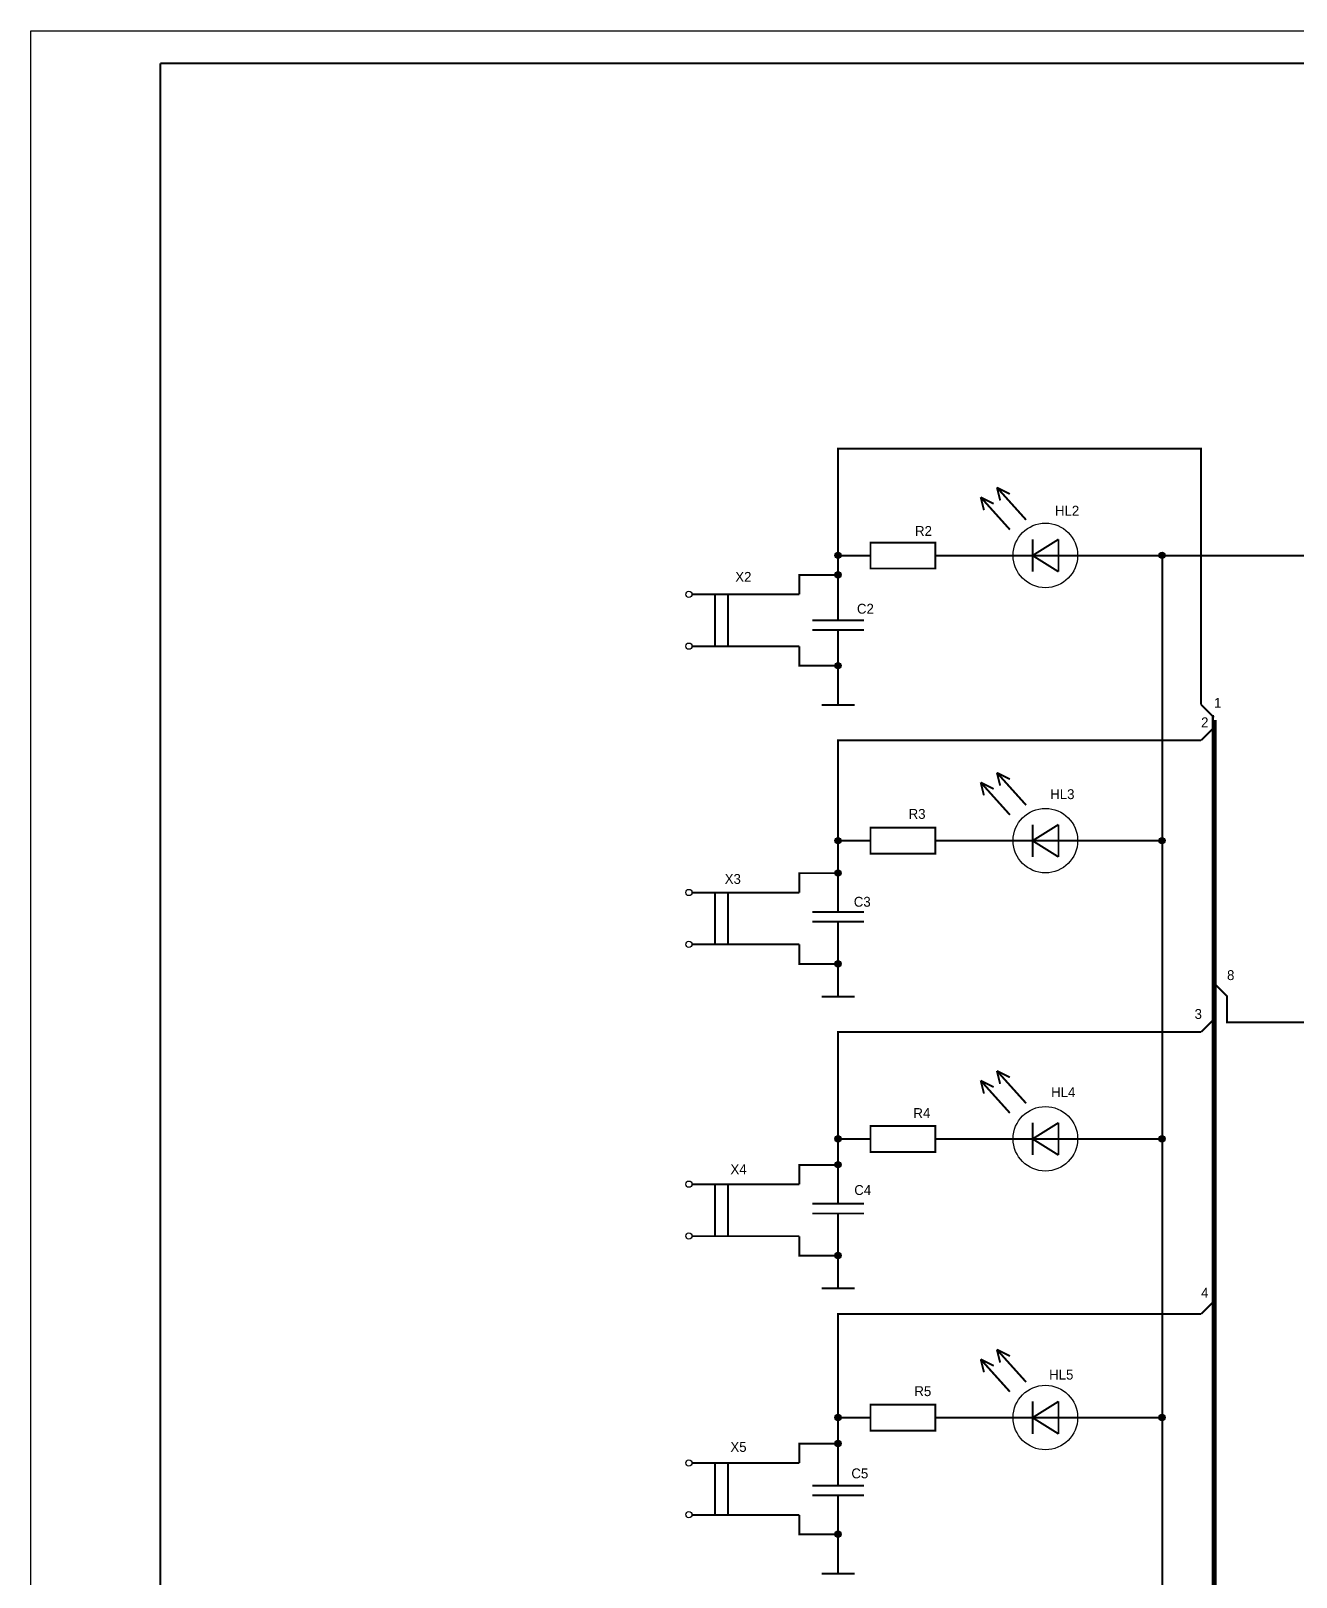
# Model space of a CAD drawing. Header units: millimetres. Extents: x 0 to 1291, y 0 to 606.
# Drawn here: x 871.5 to 1066.6, y 367.8 to 606.3 of the extents above; entities that cross this region are included whole.
import ezdxf

# ---------------------------------------------------------------- set-up
doc = ezdxf.new("R2010")
doc.units = ezdxf.units.MM
doc.layers.add('KONTUR', color=7, linetype='Continuous')
doc.layers.add('Sheet', color=255, linetype='Continuous')
doc.layers.add('Основная', color=7, linetype='Continuous', lineweight=40)

msp = doc.modelspace()

# ---------------------------------------------------------------- linework, layer by layer
at = {"layer": 'KONTUR'}
for p, q in [((871.4663552257648, 9.275315450470288), (871.4663552257648, 606.2753154504702)), ((871.4663552257648, 606.2753154504702), (1291.466355225764, 606.2753154504702))]:
    msp.add_line(p, q, dxfattribs=at)
at = {"layer": 'Sheet'}
for points, const_width in [([(1051.987277866885, 502.3447593769257), (1051.987277866885, 541.8448099169258), (995.9872679468849, 541.8448099169258), (995.9872679468849, 520.3447690969258)], 0.29972), ([(1022.487270826885, 529.3447637969257), (1017.987279826885, 534.3447537969257)], 0.29972), ([(1017.987279826885, 534.3447537969257), (1018.487278826885, 532.3447577969257), (1018.487278826885, 532.3447577969257)], 0.29972), ([(1017.987279826885, 534.3447537969257), (1019.987275826885, 533.3447557969257)], 0.29972), ([(1024.987265826885, 530.8447607969257), (1020.487274826885, 535.8447507969257)], 0.29972), ([(1020.487274826885, 535.8447507969257), (1020.987273826885, 533.8447547969257), (1020.987273826885, 533.8447547969257)], 0.29972), ([(1020.487274826885, 535.8447507969257), (1022.487270826885, 534.8447527969257)], 0.29972), ([(1010.987276046885, 527.3447728769257), (1000.987270646885, 527.3447728769257), (1000.987270646885, 523.3447707169257), (1010.987276046885, 523.3447707169257), (1010.987276046885, 527.3447728769257)], 0.29972), ([(1025.987263826885, 527.8447667969257), (1025.987263826885, 522.8447767969258)], 0.29972), ([(1025.987263826885, 525.3447717969258), (1029.987255826885, 527.8447667969257), (1029.987255826885, 527.8447667969257)], 0.29972), ([(1029.987255826885, 522.8447767969258), (1029.987255826885, 527.8447667969257)], 0.29972), ([(1000.987268106885, 525.3447717969258), (995.9872679468849, 525.3447717969258)], 0.29972), ([(1010.987278586885, 525.3447717969258), (1015.987278746885, 525.3447717969258)], 0.29972), ([(1015.987278746885, 525.3447717969258), (1017.987279826885, 525.3447717969258)], 0.29972), ([(1022.987279986885, 525.3447717969258), (1017.987279826885, 525.3447717969258)], 0.29972), ([(1025.987263826885, 525.3447717969258), (1022.987269826885, 525.3447717969258)], 0.29972), ([(1029.987255826885, 525.3447717969258), (1025.987263826885, 525.3447717969258)], 0.29972), ([(1025.987263826885, 525.3447717969258), (1029.987255826885, 522.8447767969258), (1029.987255826885, 522.8447767969258)], 0.29972), ([(1029.987255826885, 525.3447717969258), (1032.987249826885, 525.3447717969258)], 0.29972), ([(1032.987239666885, 525.3447717969258), (1037.987239826885, 525.3447717969258)], 0.29972), ([(1037.987239826885, 525.3447717969258), (1045.987294946885, 525.3447717969258)], 0.29972), ([(1045.987294946885, 525.3447717969258), (1045.987294946885, 480.3447474969257)], 0.29972), ([(1045.987294946885, 525.3447717969258), (1119.987334906885, 525.3447717969258)], 0.29972), ([(989.987264706885, 519.3447482369257), (989.987264706885, 522.3447498569258), (995.9872679468849, 522.3447498569258)], 0.29972), ([(995.9872679468849, 515.3447689369257), (995.9872679468849, 520.3447690969258)], 0.29972), ([(973.487297706885, 519.3447482369257), (984.987274706885, 519.3447482369257)], 0.29972), ([(976.987290706885, 519.3447482369257), (976.987290706885, 511.3447642369258)], 0.29972), ([(978.987286706885, 511.3447642369258), (978.987286706885, 519.3447482369257)], 0.29972), ([(984.987264546885, 519.3447482369257), (989.987264706885, 519.3447482369257)], 0.29972), ([(999.9872599468849, 515.3447790969258), (991.9872759468849, 515.3447790969258)], 0.29972), ([(999.9872599468849, 513.8447820969257), (991.9872759468849, 513.8447820969257)], 0.29972), ([(995.9872679468849, 513.8447922569258), (995.9872679468849, 508.8447920969257)], 0.29972), ([(973.487297706885, 511.3447642369258), (984.987274706885, 511.3447642369258)], 0.29972), ([(984.987264546885, 511.3447642369258), (989.987264706885, 511.3447642369258)], 0.29972), ([(989.987264706885, 511.3447642369258), (989.987264706885, 508.3447422969257), (995.9872679468849, 508.3447422969257)], 0.29972), ([(995.9872679468849, 508.8447920969257), (995.9872679468849, 506.3447615369257)], 0.29972), ([(995.9872679468849, 506.3447615369257), (995.9872679468849, 502.2807615369258)], 0.29972), ([(993.447267946885, 502.2807615369258), (998.527267946885, 502.2807615369258)], 0.29972), ([(1053.987278946885, 500.3447582969257), (1051.987277866885, 502.3447593769257)], 0.29972), ([(1051.987277866885, 496.8447856169257), (1053.987278946885, 498.8447866969257)], 0.29972), ([(1053.987278946885, 230.3446658369257), (1053.987278946885, 500.3447582969257), (1053.987299266885, 500.3447582969257)], 0.7493), ([(995.9872679468849, 475.3447447969257), (995.9872679468849, 496.8447856169257), (1051.987277866885, 496.8447856169257)], 0.29972), ([(1024.987265826885, 486.8447370369257), (1020.487274826885, 491.8447270369257)], 0.29972), ([(1020.487274826885, 491.8447270369257), (1020.987273826885, 489.8447310369257), (1020.987273826885, 489.8447310369257)], 0.29972), ([(1020.487274826885, 491.8447270369257), (1022.487270826885, 490.8447290369257)], 0.29972), ([(1022.487270826885, 485.3447400369257), (1017.987279826885, 490.3447300369257)], 0.29972), ([(1017.987279826885, 490.3447300369257), (1018.487278826885, 488.3447340369257), (1018.487278826885, 488.3447340369257)], 0.29972), ([(1017.987279826885, 490.3447300369257), (1019.987275826885, 489.3447320369257)], 0.29972), ([(1010.987276046885, 483.3447491169258), (1000.987270646885, 483.3447491169258), (1000.987270646885, 479.3447469569257), (1010.987276046885, 479.3447469569257), (1010.987276046885, 483.3447491169258)], 0.29972), ([(1025.987263826885, 483.8447430369257), (1025.987263826885, 478.8447530369257)], 0.29972), ([(1025.987263826885, 481.3447480369258), (1029.987255826885, 483.8447430369257), (1029.987255826885, 483.8447430369257)], 0.29972), ([(1029.987255826885, 478.8447530369257), (1029.987255826885, 483.8447430369257)], 0.29972), ([(1000.987268106885, 481.3447480369258), (995.9872679468849, 481.3447480369258)], 0.29972), ([(1010.987278586885, 481.3447480369258), (1015.987278746885, 481.3447480369258)], 0.29972), ([(1015.987278746885, 481.3447480369258), (1017.987279826885, 481.3447480369258)], 0.29972), ([(1022.987279986885, 481.3447480369258), (1017.987279826885, 481.3447480369258)], 0.29972), ([(1025.987263826885, 481.3447480369258), (1022.987269826885, 481.3447480369258)], 0.29972), ([(1029.987255826885, 481.3447480369258), (1025.987263826885, 481.3447480369258)], 0.29972), ([(1025.987263826885, 481.3447480369258), (1029.987255826885, 478.8447530369257), (1029.987255826885, 478.8447530369257)], 0.29972), ([(1029.987255826885, 481.3447480369258), (1032.987249826885, 481.3447480369258)], 0.29972), ([(1032.987239666885, 481.3447480369258), (1037.987239826885, 481.3447480369258)], 0.29972), ([(1037.987239826885, 481.3447480369258), (1045.987294946885, 481.3447480369258)], 0.29972), ([(1045.987294946885, 480.3447474969257), (1045.987294946885, 435.3447231969257)], 0.29972), ([(989.987264706885, 473.3447233969258), (989.987264706885, 476.3447250169257), (995.9872679468849, 476.3447250169257)], 0.29972), ([(995.9872679468849, 470.3447446369257), (995.9872679468849, 475.3447447969257)], 0.29972), ([(973.487297706885, 473.3447233969258), (984.987274706885, 473.3447233969258)], 0.29972), ([(976.987290706885, 473.3447233969258), (976.987290706885, 465.3447393969257)], 0.29972), ([(978.987286706885, 465.3447393969257), (978.987286706885, 473.3447233969258)], 0.29972), ([(984.987264546885, 473.3447233969258), (989.987264706885, 473.3447233969258)], 0.29972), ([(999.9872599468849, 470.3447547969257), (991.9872759468849, 470.3447547969257)], 0.29972), ([(999.9872599468849, 468.8447577969257), (991.9872759468849, 468.8447577969257)], 0.29972), ([(995.9872679468849, 468.8447679569258), (995.9872679468849, 463.8447677969257)], 0.29972), ([(973.487297706885, 465.3447393969257), (984.987274706885, 465.3447393969257)], 0.29972), ([(984.987264546885, 465.3447393969257), (989.987264706885, 465.3447393969257)], 0.29972), ([(989.987264706885, 465.3447393969257), (989.987264706885, 462.3447174569257), (995.9872679468849, 462.3447174569257)], 0.29972), ([(995.9872679468849, 463.8447677969257), (995.9872679468849, 461.3447372369257)], 0.29972), ([(995.9872679468849, 461.3447372369257), (995.9872679468849, 457.2807372369257)], 0.29972), ([(1053.987278946885, 459.3447361569257), (1055.987280026885, 457.3447350769258)], 0.29972), ([(993.447267946885, 457.2807372369257), (998.527267946885, 457.2807372369257)], 0.29972), ([(1055.987280026885, 457.3447350769258), (1055.987300346885, 457.3447147569257), (1055.987300346885, 453.3447329169258), (1084.987356646885, 453.3447329169258), (1084.987356646885, 442.3447676169257)], 0.29972), ([(1051.987277866885, 451.8447613169257), (1053.987278946885, 453.8447623969257)], 0.29972), ([(995.9872679468849, 430.3447204969257), (995.9872679468849, 451.8447613169257), (1051.987277866885, 451.8447613169257)], 0.29972), ([(1022.487270826885, 439.3447151969257), (1017.987279826885, 444.3447051969258)], 0.29972), ([(1017.987279826885, 444.3447051969258), (1018.487278826885, 442.3447091969257), (1018.487278826885, 442.3447091969257)], 0.29972), ([(1017.987279826885, 444.3447051969258), (1019.987275826885, 443.3447071969258)], 0.29972), ([(1024.987265826885, 440.8447121969257), (1020.487274826885, 445.8447021969257)], 0.29972), ([(1020.487274826885, 445.8447021969257), (1020.987273826885, 443.8447061969258), (1020.987273826885, 443.8447061969258)], 0.29972), ([(1020.487274826885, 445.8447021969257), (1022.487270826885, 444.8447041969258)], 0.29972), ([(1010.987276046885, 437.3447242769257), (1000.987270646885, 437.3447242769257), (1000.987270646885, 433.3447221169257), (1010.987276046885, 433.3447221169257), (1010.987276046885, 437.3447242769257)], 0.29972), ([(1025.987263826885, 437.8447181969257), (1025.987263826885, 432.8447281969258)], 0.29972), ([(1025.987263826885, 435.3447231969257), (1029.987255826885, 437.8447181969257), (1029.987255826885, 437.8447181969257)], 0.29972), ([(1029.987255826885, 432.8447281969258), (1029.987255826885, 437.8447181969257)], 0.29972), ([(1000.987268106885, 435.3447231969257), (995.9872679468849, 435.3447231969257)], 0.29972), ([(1010.987278586885, 435.3447231969257), (1015.987278746885, 435.3447231969257)], 0.29972), ([(1015.987278746885, 435.3447231969257), (1017.987279826885, 435.3447231969257)], 0.29972), ([(1022.987279986885, 435.3447231969257), (1017.987279826885, 435.3447231969257)], 0.29972), ([(1025.987263826885, 435.3447231969257), (1022.987269826885, 435.3447231969257)], 0.29972), ([(1029.987255826885, 435.3447231969257), (1025.987263826885, 435.3447231969257)], 0.29972), ([(1025.987263826885, 435.3447231969257), (1029.987255826885, 432.8447281969258), (1029.987255826885, 432.8447281969258)], 0.29972), ([(1029.987255826885, 435.3447231969257), (1032.987249826885, 435.3447231969257)], 0.29972), ([(1032.987239666885, 435.3447231969257), (1037.987239826885, 435.3447231969257)], 0.29972), ([(1045.987294946885, 435.3447231969257), (1037.987239826885, 435.3447231969257)], 0.29972), ([(1045.987294946885, 391.8446704969257), (1045.987294946885, 435.3447231969257)], 0.29972), ([(989.987264706885, 428.3447194169257), (989.987264706885, 431.3447210369258), (995.9872679468849, 431.3447210369258)], 0.29972), ([(995.9872679468849, 425.3447203369257), (995.9872679468849, 430.3447204969257)], 0.29972), ([(973.487297706885, 428.3447194169257), (984.987274706885, 428.3447194169257)], 0.29972), ([(976.987290706885, 428.3447194169257), (976.987290706885, 420.3447354169257)], 0.29972), ([(978.987286706885, 420.3447354169257), (978.987286706885, 428.3447194169257)], 0.29972), ([(984.987264546885, 428.3447194169257), (989.987264706885, 428.3447194169257)], 0.29972), ([(999.9872599468849, 425.3447304969258), (991.9872759468849, 425.3447304969258)], 0.29972), ([(999.9872599468849, 423.8447334969258), (991.9872759468849, 423.8447334969258)], 0.29972), ([(995.9872679468849, 423.8447436569257), (995.9872679468849, 418.8447434969257)], 0.29972), ([(973.487297706885, 420.3447354169257), (984.987274706885, 420.3447354169257)], 0.29972), ([(984.987264546885, 420.3447354169257), (989.987264706885, 420.3447354169257)], 0.29972), ([(989.987264706885, 420.3447354169257), (989.987264706885, 417.3447134769257), (995.9872679468849, 417.3447134769257)], 0.29972), ([(995.9872679468849, 418.8447434969257), (995.9872679468849, 416.3447129369258)], 0.29972), ([(995.9872679468849, 416.3447129369258), (995.9872679468849, 412.2807129369257)], 0.29972), ([(993.447267946885, 412.2807129369257), (998.527267946885, 412.2807129369257)], 0.29972), ([(1051.987277866885, 408.3447086169257), (1053.987278946885, 410.3447096969257)], 0.29972), ([(995.9872679468849, 386.8446677969258), (995.9872679468849, 408.3447086169257), (1051.987277866885, 408.3447086169257)], 0.29972), ([(1022.487270826885, 396.3446919769257), (1017.987279826885, 401.3446819769258)], 0.29972), ([(1017.987279826885, 401.3446819769258), (1018.487278826885, 399.3446859769257), (1018.487278826885, 399.3446859769257)], 0.29972), ([(1017.987279826885, 401.3446819769258), (1019.987275826885, 400.3446839769258)], 0.29972), ([(1024.987265826885, 397.8446889769257), (1020.487274826885, 402.8446789769258)], 0.29972), ([(1020.487274826885, 402.8446789769258), (1020.987273826885, 400.8446829769258), (1020.987273826885, 400.8446829769258)], 0.29972), ([(1020.487274826885, 402.8446789769258), (1022.487270826885, 401.8446809769258)], 0.29972), ([(1010.987276046885, 394.3447010569257), (1000.987270646885, 394.3447010569257), (1000.987270646885, 390.3446988969258), (1010.987276046885, 390.3446988969258), (1010.987276046885, 394.3447010569257)], 0.29972), ([(1025.987263826885, 394.8446949769257), (1025.987263826885, 389.8447049769258)], 0.29972), ([(1025.987263826885, 392.3446999769257), (1029.987255826885, 394.8446949769257), (1029.987255826885, 394.8446949769257)], 0.29972), ([(1029.987255826885, 389.8447049769258), (1029.987255826885, 394.8446949769257)], 0.29972), ([(1000.987268106885, 392.3446999769257), (995.9872679468849, 392.3446999769257)], 0.29972), ([(1010.987278586885, 392.3446999769257), (1015.987278746885, 392.3446999769257)], 0.29972), ([(1015.987278746885, 392.3446999769257), (1017.987279826885, 392.3446999769257)], 0.29972), ([(1022.987279986885, 392.3446999769257), (1017.987279826885, 392.3446999769257)], 0.29972), ([(1025.987263826885, 392.3446999769257), (1022.987269826885, 392.3446999769257)], 0.29972), ([(1029.987255826885, 392.3446999769257), (1025.987263826885, 392.3446999769257)], 0.29972), ([(1025.987263826885, 392.3446999769257), (1029.987255826885, 389.8447049769258), (1029.987255826885, 389.8447049769258)], 0.29972), ([(1029.987255826885, 392.3446999769257), (1032.987249826885, 392.3446999769257)], 0.29972), ([(1032.987239666885, 392.3446999769257), (1037.987239826885, 392.3446999769257)], 0.29972), ([(1037.987239826885, 392.3446999769257), (1045.987294946885, 392.3446999769257)], 0.29972), ([(1045.987294946885, 347.3446756769258), (1045.987294946885, 391.8446704969257)], 0.29972), ([(989.987264706885, 385.3446758769257), (989.987264706885, 388.3446774969257), (995.9872679468849, 388.3446774969257)], 0.29972), ([(995.9872679468849, 381.8446676369257), (995.9872679468849, 386.8446677969258)], 0.29972), ([(973.487297706885, 385.3446758769257), (984.987274706885, 385.3446758769257)], 0.29972), ([(976.987290706885, 385.3446758769257), (976.987290706885, 377.3446918769258)], 0.29972), ([(978.987286706885, 377.3446918769258), (978.987286706885, 385.3446758769257)], 0.29972), ([(984.987264546885, 385.3446758769257), (989.987264706885, 385.3446758769257)], 0.29972), ([(999.9872599468849, 381.8446777969257), (991.9872759468849, 381.8446777969257)], 0.29972), ([(999.9872599468849, 380.3446807969257), (991.9872759468849, 380.3446807969257)], 0.29972), ([(995.9872679468849, 380.3446909569257), (995.9872679468849, 375.3446907969258)], 0.29972), ([(973.487297706885, 377.3446918769258), (984.987274706885, 377.3446918769258)], 0.29972), ([(984.987264546885, 377.3446918769258), (989.987264706885, 377.3446918769258)], 0.29972), ([(989.987264706885, 377.3446918769258), (989.987264706885, 374.3446699369258), (995.9872679468849, 374.3446699369258)], 0.29972), ([(995.9872679468849, 375.3446907969258), (995.9872679468849, 372.3446891769257)], 0.29972), ([(995.9872679468849, 372.3446891769257), (995.9872679468849, 368.2806891769258)], 0.29972), ([(993.447267946885, 368.2806891769258), (998.527267946885, 368.2806891769258)], 0.29972)]:
    msp.add_lwpolyline(points, dxfattribs=dict(at, const_width=const_width))
at = {"layer": 'Sheet', "const_width": 0.508}
for points in [[(995.733267946885, 525.3447717969258, 1), (996.241267946885, 525.3447717969258, 1)], [(1045.733294946885, 525.3447717969258, 1), (1046.241294946885, 525.3447717969258, 1)], [(995.733267946885, 522.3447498569258, 1), (996.241267946885, 522.3447498569258, 1)], [(995.733267946885, 508.3447422969257, 1), (996.241267946885, 508.3447422969257, 1)], [(995.733267946885, 481.3447480369258, 1), (996.241267946885, 481.3447480369258, 1)], [(1045.733294946885, 481.3447480369258, 1), (1046.241294946885, 481.3447480369258, 1)], [(995.733267946885, 476.3447250169257, 1), (996.241267946885, 476.3447250169257, 1)], [(995.733267946885, 462.3447174569257, 1), (996.241267946885, 462.3447174569257, 1)], [(995.733267946885, 435.3447231969257, 1), (996.241267946885, 435.3447231969257, 1)], [(1045.733294946885, 435.3447231969257, 1), (1046.241294946885, 435.3447231969257, 1)], [(995.733267946885, 431.3447210369258, 1), (996.241267946885, 431.3447210369258, 1)], [(995.733267946885, 417.3447134769257, 1), (996.241267946885, 417.3447134769257, 1)], [(995.733267946885, 392.3446999769257, 1), (996.241267946885, 392.3446999769257, 1)], [(1045.733294946885, 392.3446999769257, 1), (1046.241294946885, 392.3446999769257, 1)], [(995.733267946885, 388.3446774969257, 1), (996.241267946885, 388.3446774969257, 1)], [(995.733267946885, 374.3446699369258, 1), (996.241267946885, 374.3446699369258, 1)]]:
    msp.add_lwpolyline(points, format="xyb", close=True, dxfattribs=at)
at = {"layer": 'Sheet'}
for centre, major_axis, ratio in [((1027.965751106885, 525.3657750569257), (0, 4.97830094), 0.9999668360747994), ((995.966505986885, 525.3657775969257), (0, 0.48697896), 0.9999791366756379), ((995.966505986885, 525.3657775969257), (0, 0.48697896), 0.9999791366756379), ((995.966505986885, 525.3657775969257), (0, 0.48697896), 0.9999791366756379), ((1045.966141826885, 525.3657775969257), (0, 0.48697896), 0.9972251778598402), ((1045.966141826885, 525.3657775969257), (0, 0.48697896), 0.9972251778598402), ((1045.966141826885, 525.3657775969257), (0, 0.48697896), 0.9972251778598402), ((1045.966141826885, 525.3657775969257), (0, 0.48697896), 0.9972251778598402), ((1045.966141826885, 525.3657775969257), (0, 0.48697896), 0.9972251778598402), ((1045.966141826885, 525.3657775969257), (0, 0.48697896), 0.9972251778598402), ((995.966505986885, 522.3658267769258), (0.4869688, 0), 0.9973033590653035), ((995.966505986885, 522.3658267769258), (0.4869688, 0), 0.9973033590653035), ((972.9655055068849, 519.3658759569257), (0, 0.47903892), 0.9999681863010212), ((972.9655055068849, 511.3651299569257), (0, 0.47903892), 0.9999681863010212), ((995.966505986885, 508.3665075569257), (0, 0.48697896), 0.9999791366756379), ((995.966505986885, 508.3665075569257), (0, 0.48697896), 0.9999791366756379), ((1027.965751106885, 481.3656420769257), (0, 4.97830348), 0.9999663258777466), ((995.966505986885, 481.3656471569257), (0, 0.48697896), 0.9999791366756379), ((995.966505986885, 481.3656471569257), (0, 0.48697896), 0.9999791366756379), ((995.966505986885, 481.3656471569257), (0, 0.48697896), 0.9999791366756379), ((1045.966141826885, 481.3656471569257), (0, 0.48697896), 0.9972251778598402), ((1045.966141826885, 481.3656471569257), (0, 0.48697896), 0.9972251778598402), ((995.966505986885, 476.3661651569257), (0, 0.48697896), 0.9999791366756379), ((995.966505986885, 476.3661651569257), (0, 0.48697896), 0.9999791366756379), ((972.9655055068849, 473.3648960769257), (0, 0.47903892), 0.9999681863010212), ((972.9655055068849, 465.3668018369257), (0, 0.47903892), 0.9999681863010212), ((995.966505986885, 462.3655225969258), (0, 0.48697896), 0.9999791366756379), ((995.966505986885, 462.3655225969258), (0, 0.48697896), 0.9999791366756379), ((1027.965751106885, 435.3659880769258), (0, 4.979624279999999), 0.9997010939146598), ((995.966505986885, 435.3659880769258), (0.4869688, 0), 0.9972981431253912), ((995.966505986885, 435.3659880769258), (0.4869688, 0), 0.9972981431253912), ((995.966505986885, 435.3659880769258), (0.4869688, 0), 0.9972981431253912), ((1045.966141826885, 435.3659880769258), (0, 0.48565308), 0.9999476992918485), ((1045.966141826885, 435.3659880769258), (0, 0.48565308), 0.9999476992918485), ((1045.966141826885, 435.3659880769258), (0, 0.48565308), 0.9999476992918485), ((1045.966141826885, 435.3659880769258), (0, 0.48565308), 0.9999476992918485), ((1045.966141826885, 435.3659880769258), (0, 0.48565308), 0.9999476992918485), ((1045.966141826885, 435.3659880769258), (0, 0.48565308), 0.9999476992918485), ((995.966505986885, 431.3656150769257), (0, 0.48697896), 0.9999791366756379), ((995.966505986885, 431.3656150769257), (0, 0.48697896), 0.9999791366756379), ((972.9655055068849, 428.3669875969258), (0, 0.47903892), 0.9999681863010212), ((972.9655055068849, 420.3662415969258), (0, 0.47903892), 0.9999681863010212), ((995.966505986885, 417.3649725169257), (0, 0.48697896), 0.9999791366756379), ((995.966505986885, 417.3649725169257), (0, 0.48697896), 0.9999791366756379), ((1027.965751106885, 392.3662823569258), (0, 4.9796192), 0.9997021137680568), ((995.966505986885, 392.3649513969257), (0, 0.48697896), 0.9999791366756379), ((995.966505986885, 392.3649513969257), (0, 0.48697896), 0.9999791366756379), ((995.966505986885, 392.3649513969257), (0, 0.48697896), 0.9999791366756379), ((1045.966141826885, 392.3649513969257), (0, 0.48697896), 0.9972251778598402), ((1045.966141826885, 392.3649513969257), (0, 0.48697896), 0.9972251778598402), ((995.966505986885, 388.3659144369257), (0, 0.48697896), 0.9999791366756379), ((995.966505986885, 388.3659144369257), (0, 0.48697896), 0.9999791366756379), ((972.9655055068849, 385.3659509169257), (0.47902368, 0), 0.9972639348434716), ((972.9655055068849, 377.3665358769258), (0, 0.47903384), 0.9999787906424314), ((995.966505986885, 374.3652515569257), (0, 0.48697896), 0.9999791366756379), ((995.966505986885, 374.3652515569257), (0, 0.48697896), 0.9999791366756379)]:
    msp.add_ellipse(centre, major_axis=major_axis, ratio=ratio, dxfattribs=at)
at = {"layer": 'Основная'}
for p, q in [((891.4663552257648, 54.27531545047029), (891.4663552257648, 601.2753154504702)), ((1286.466355225764, 601.2753154504702), (891.4663552257643, 601.2753154504702))]:
    msp.add_line(p, q, dxfattribs=at)

# ---------------------------------------------------------------- texts
at = {"layer": 'Sheet'}
for s, p in [('HL2', (1029.446543216993, 531.4964273134201)), ('R2', (1007.856660794337, 528.3735375319801)), ('X2', (980.1261643439879, 521.2878700121547)), ('C2', (998.8978495190505, 516.3764517340212)), ('1', (1053.987299266885, 501.8535182969258)), ('2', (1051.987298186885, 498.8535166769257)), ('HL3', (1028.711714979334, 487.7679431379364)), ('R3', (1006.869409919441, 484.7210641634325)), ('X3', (978.498368204121, 474.688364806108)), ('C3', (998.4109640633002, 471.1681210722945)), ('8', (1055.987300346885, 459.8534956169257)), ('3', (1050.987297646885, 453.8534923769257)), ('HL4', (1028.845849329043, 441.7895382093927)), ('R4', (1007.603668920897, 438.5694266657225)), ('X4', (979.380099666167, 429.8995678804069)), ('C4', (998.4844425711336, 426.700837766574)), ('4', (1051.987298186885, 410.8534691569257)), ('HL5', (1028.543758644172, 398.221943007311)), ('R5', (1007.75464989689, 395.6699325695284)), ('X5', (979.3742089777296, 387.0664537824864)), ('C5', (998.0368304610853, 382.9853159023008))]:
    msp.add_text(s, height=1.524, dxfattribs=at).set_placement(p)

doc.saveas('drawing.dxf')
